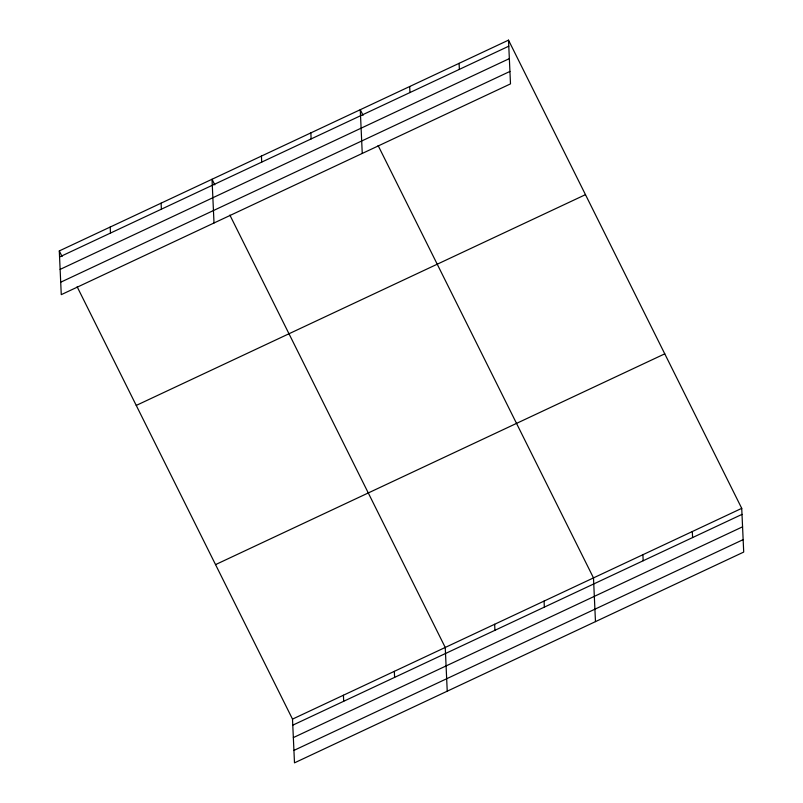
<?xml version="1.0" encoding="UTF-8"?>
<svg xmlns="http://www.w3.org/2000/svg" width="803" height="803" viewBox="0 0 803 803"><rect width="100%" height="100%" fill="white"/><g stroke="black" fill="none" stroke-linecap="round" stroke-linejoin="round"><path stroke-width="1.2" d="M508.51 40.15L510.497 83.883L61.269 294.651L59.292 250.927L508.51 40.15L741.731 508.349L743.708 552.073L294.49 762.85L292.503 719.117L77.138 286.751M59.563 256.96L508.781 46.183M60.125 269.396L509.343 58.629M60.707 282.214L509.925 71.437M136.249 405.425L585.467 194.657M215.545 564.619L664.764 353.842M292.503 719.117L741.731 508.349M292.784 725.159L742.002 514.382M293.346 737.596L742.564 526.818M293.928 750.414L743.146 539.636M363.056 115.301L360.266 109.71L362.253 153.433M378.113 145.534L593.487 577.899L595.475 621.632M214.813 184.861L212.022 179.26L214.01 222.993M229.869 215.084L445.243 647.459L447.231 691.182M59.292 250.927L62.072 256.518M692.316 531.526L692.587 537.568M642.902 554.712L643.173 560.755M544.073 601.086L544.344 607.118M494.658 624.272L494.929 630.305M459.095 63.337L459.366 69.369M409.681 86.523L409.952 92.556M394.333 671.348L394.604 677.381M343.423 695.227L343.694 701.27M310.851 132.886L311.122 138.929M261.437 156.073L261.708 162.116M161.112 203.149L161.383 209.181M110.202 227.038L110.473 233.071"/></g></svg>
